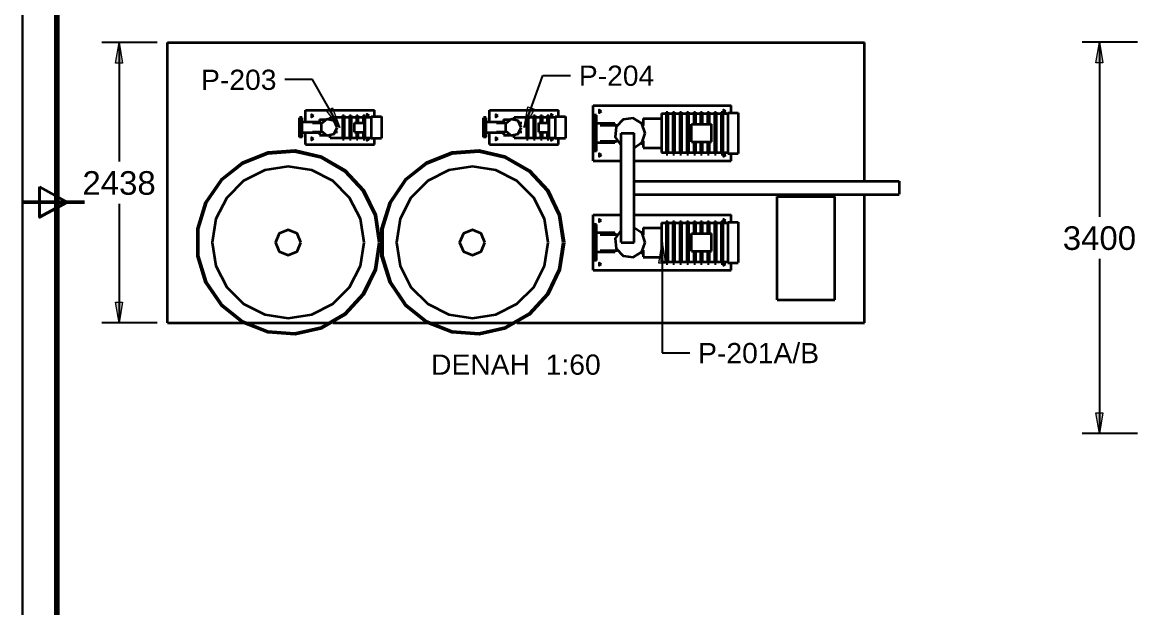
# Model space of a CAD drawing. Header units: millimetres. Extents: x 5 to 415, y 5 to 292.
# Drawn here: x 5 to 167.2, y 89.8 to 174.5 of the extents above; entities that cross this region are included whole.
import ezdxf
from ezdxf.enums import TextEntityAlignment as Align

# ---------------------------------------------------------------- set-up
doc = ezdxf.new("R2010")
doc.units = ezdxf.units.MM
for name, color, linetype in [('PFD-BINGKAI', 7, 'Continuous'), ('PFD-INSTRUMEN', 7, 'Continuous'), ('PFD-PERALATAN', 7, 'Continuous'), ('PFD-TEKS', 7, 'Continuous')]:
    doc.layers.add(name, color=color, linetype=linetype)
doc.styles.add('PFD', font='arial.ttf')

msp = doc.modelspace()

# ---------------------------------------------------------------- hatches: boundary and pattern name
at = {"layer": 'PFD-INSTRUMEN'}
for points in [[(19, 171.63), (19.5, 168.63), (18.5, 168.63)], [(161, 171.67), (161.5, 168.67), (160.5, 168.67)], [(77.67, 159.33), (78.22, 162.32), (79.16, 161.98)], [(51, 159.33), (49.07, 161.68), (49.93, 162.18)], [(97.67, 142.67), (98.17, 139.67), (97.17, 139.67)], [(19, 131), (18.5, 134), (19.5, 134)], [(161, 115), (160.5, 118), (161.5, 118)]]:
    msp.add_hatch(color=7, dxfattribs=at).paths.add_polyline_path(points)

# ---------------------------------------------------------------- linework, layer by layer
at = {"layer": 'PFD-BINGKAI', "linetype": 'Continuous', "lineweight": 30, "ltscale": 0.35}
msp.add_lwpolyline([(5, 292), (415, 292), (415, 5), (5, 5)], close=True, dxfattribs=at)
at = {"layer": 'PFD-BINGKAI', "linetype": 'Continuous', "lineweight": 80, "ltscale": 0.35}
msp.add_lwpolyline([(10, 287), (410, 287), (410, 10), (10, 10)], close=True, dxfattribs=at)
at = {"layer": 'PFD-BINGKAI', "linetype": 'Continuous', "lineweight": 40, "ltscale": 0.35}
msp.add_lwpolyline([(7.5, 150.7), (7.5, 146.3), (11.5, 148.5)], close=True, dxfattribs=at)
at = {"layer": 'PFD-BINGKAI', "linetype": 'Continuous', "lineweight": 50, "ltscale": 0.35}
msp.add_lwpolyline([(5, 148.5), (14, 148.5)], dxfattribs=at)
at = {"layer": 'PFD-INSTRUMEN', "linetype": 'Continuous', "lineweight": 25, "ltscale": 0.35}
for points in [[(24.5, 171.63), (16.5, 171.63)], [(19, 171.63), (19, 154.37)], [(166.5, 171.67), (158.5, 171.67)], [(161, 171.67), (161, 146.38)], [(47, 166.26), (43, 166.26)], [(51, 159.33), (47, 166.26)], [(77.67, 159.33), (80.4, 166.85)], [(80.4, 166.85), (84.4, 166.85)], [(19, 148.27), (19, 131)], [(97.67, 142.67), (97.67, 126.67)], [(161, 140.28), (161, 115)], [(24.5, 131), (16.5, 131)], [(97.67, 126.67), (101.67, 126.67)], [(166.5, 115), (158.5, 115)]]:
    msp.add_lwpolyline(points, dxfattribs=at)
at = {"layer": 'PFD-INSTRUMEN', "linetype": 'Continuous', "lineweight": 5, "ltscale": 0.35}
for points in [[(19, 171.63), (19.5, 168.63), (18.5, 168.63)], [(161, 171.67), (161.5, 168.67), (160.5, 168.67)], [(77.67, 159.33), (78.22, 162.32), (79.16, 161.98)], [(51, 159.33), (49.07, 161.68), (49.93, 162.18)], [(97.67, 142.67), (98.17, 139.67), (97.17, 139.67)], [(19, 131), (18.5, 134), (19.5, 134)], [(161, 115), (160.5, 118), (161.5, 118)]]:
    msp.add_lwpolyline(points, close=True, dxfattribs=at)
at = {"layer": 'PFD-PERALATAN', "linetype": 'Continuous', "lineweight": 35, "ltscale": 0.35}
for points in [[(26, 131), (26, 171.63)], [(26, 171.63), (126.97, 171.63)], [(126.97, 151.53), (126.97, 171.63)], [(87.67, 154.5), (87.67, 162.5)], [(87.67, 162.5), (107.67, 162.5)], [(107.67, 161.45), (107.67, 162.5)], [(45.52, 160.76), (45.12, 160.76)], [(45.12, 157.9), (45.12, 158.04), (45.12, 158.22), (45.12, 158.44), (45.12, 158.71), (45.12, 159.02), (45.12, 159.33), (45.12, 159.65), (45.12, 159.95), (45.12, 160.22), (45.12, 160.45), (45.12, 160.62), (45.12, 160.73)], [(45.52, 157.9), (45.52, 158.04), (45.52, 158.22), (45.52, 158.44), (45.52, 158.71), (45.52, 159.02), (45.52, 159.33), (45.52, 159.65), (45.52, 159.95), (45.52, 160.22), (45.52, 160.45), (45.52, 160.62), (45.52, 160.73)], [(46, 160.1), (46, 161.83)], [(46, 161.83), (56, 161.83)], [(47.23, 161), (46.88, 161.2), (46.88, 160.8), (47.23, 161)], [(49.57, 160.53), (49.57, 160.83)], [(49.57, 160.83), (53.23, 160.83)], [(51.37, 161.03), (51.37, 160.94), (51.37, 160.86), (51.37, 160.77), (51.37, 160.66), (51.37, 160.54), (51.37, 160.39), (51.37, 160.24), (51.37, 160.07), (51.37, 159.89), (51.37, 159.71), (51.37, 159.52), (51.37, 159.33)], [(51.37, 161.03), (51.6, 161.03)], [(51.6, 161.03), (51.6, 160.94), (51.6, 160.86), (51.6, 160.77), (51.6, 160.66), (51.6, 160.54), (51.6, 160.39), (51.6, 160.24), (51.6, 160.07), (51.6, 159.89), (51.6, 159.71), (51.6, 159.52), (51.6, 159.33)], [(52.37, 161.03), (52.37, 160.94), (52.37, 160.86), (52.37, 160.77), (52.37, 160.66), (52.37, 160.54), (52.37, 160.39), (52.37, 160.24), (52.37, 160.07), (52.37, 159.89), (52.37, 159.71), (52.37, 159.52), (52.37, 159.33)], [(52.37, 161.03), (52.6, 161.03)], [(52.6, 161.03), (52.6, 160.94), (52.6, 160.86), (52.6, 160.77), (52.6, 160.66), (52.6, 160.54), (52.6, 160.39), (52.6, 160.24), (52.6, 160.07), (52.6, 159.89), (52.6, 159.71), (52.6, 159.52), (52.6, 159.33)], [(53.23, 160.83), (53.37, 160.83)], [(53.37, 161.03), (53.37, 160.98), (53.37, 160.89), (53.37, 160.83), (53.37, 160.75), (53.37, 160.67), (53.37, 160.58), (53.37, 160.48), (53.37, 160.37), (53.37, 160.26), (53.37, 160.14), (53.37, 160.01)], [(53.37, 161.03), (53.6, 161.03)], [(53.6, 161.03), (53.6, 160.98), (53.6, 160.89), (53.6, 160.83), (53.6, 160.75), (53.6, 160.67), (53.6, 160.58), (53.6, 160.48), (53.6, 160.37), (53.6, 160.26), (53.6, 160.14), (53.6, 160.01)], [(53.6, 160.83), (54.37, 160.83)], [(54.37, 161.03), (54.37, 160.98), (54.37, 160.89), (54.37, 160.83), (54.37, 160.75), (54.37, 160.67), (54.37, 160.58), (54.37, 160.48), (54.37, 160.37), (54.37, 160.26), (54.37, 160.14), (54.37, 160.01)], [(54.37, 161.03), (54.6, 161.03)], [(54.6, 161.03), (54.6, 160.94), (54.6, 160.86), (54.6, 160.77), (54.6, 160.66), (54.6, 160.54), (54.6, 160.39), (54.6, 160.24), (54.6, 160.07), (54.6, 159.89), (54.6, 159.71), (54.6, 159.52), (54.6, 159.33)], [(54.6, 160.83), (55.5, 160.83)], [(55.23, 161), (54.91, 161.22), (54.84, 160.83)], [(55.16, 160.83), (55.23, 161)], [(55.5, 160.89), (55.5, 160.81), (55.5, 160.74), (55.5, 160.65), (55.5, 160.55), (55.5, 160.44), (55.5, 160.31), (55.5, 160.16), (55.5, 160.01), (55.5, 159.85), (55.5, 159.68), (55.5, 159.51), (55.5, 159.33)], [(55.5, 160.89), (57, 160.89)], [(56, 160.89), (56, 161.83)], [(57, 160.89), (57, 160.81), (57, 160.74), (57, 160.65), (57, 160.55), (57, 160.44), (57, 160.31), (57, 160.16), (57, 160.01), (57, 159.85), (57, 159.68), (57, 159.51), (57, 159.33)], [(72.19, 160.76), (71.79, 160.76)], [(71.79, 157.9), (71.79, 158.04), (71.79, 158.22), (71.79, 158.44), (71.79, 158.71), (71.79, 159.02), (71.79, 159.33), (71.79, 159.65), (71.79, 159.95), (71.79, 160.22), (71.79, 160.45), (71.79, 160.62), (71.79, 160.73)], [(72.19, 157.9), (72.19, 158.04), (72.19, 158.22), (72.19, 158.44), (72.19, 158.71), (72.19, 159.02), (72.19, 159.33), (72.19, 159.65), (72.19, 159.95), (72.19, 160.22), (72.19, 160.45), (72.19, 160.62), (72.19, 160.73)], [(72.67, 160.1), (72.67, 161.83)], [(72.67, 161.83), (82.67, 161.83)], [(73.9, 161), (73.55, 161.2), (73.55, 160.8), (73.9, 161)], [(76.23, 160.53), (76.23, 160.83)], [(76.23, 160.83), (79.9, 160.83)], [(78.03, 161.03), (78.03, 160.94), (78.03, 160.86), (78.03, 160.77), (78.03, 160.66), (78.03, 160.54), (78.03, 160.39), (78.03, 160.24), (78.03, 160.07), (78.03, 159.89), (78.03, 159.71), (78.03, 159.52), (78.03, 159.33)], [(78.03, 161.03), (78.27, 161.03)], [(78.27, 161.03), (78.27, 160.94), (78.27, 160.86), (78.27, 160.77), (78.27, 160.66), (78.27, 160.54), (78.27, 160.39), (78.27, 160.24), (78.27, 160.07), (78.27, 159.89), (78.27, 159.71), (78.27, 159.52), (78.27, 159.33)], [(79.03, 161.03), (79.03, 160.94), (79.03, 160.86), (79.03, 160.77), (79.03, 160.66), (79.03, 160.54), (79.03, 160.39), (79.03, 160.24), (79.03, 160.07), (79.03, 159.89), (79.03, 159.71), (79.03, 159.52), (79.03, 159.33)], [(79.03, 161.03), (79.27, 161.03)], [(79.27, 161.03), (79.27, 160.94), (79.27, 160.86), (79.27, 160.77), (79.27, 160.66), (79.27, 160.54), (79.27, 160.39), (79.27, 160.24), (79.27, 160.07), (79.27, 159.89), (79.27, 159.71), (79.27, 159.52), (79.27, 159.33)], [(79.9, 160.83), (80.03, 160.83)], [(80.03, 161.03), (80.03, 160.98), (80.03, 160.89), (80.03, 160.83), (80.03, 160.75), (80.03, 160.67), (80.03, 160.58), (80.03, 160.48), (80.03, 160.37), (80.03, 160.26), (80.03, 160.14), (80.03, 160.01)], [(80.03, 161.03), (80.27, 161.03)], [(80.27, 161.03), (80.27, 160.98), (80.27, 160.89), (80.27, 160.83), (80.27, 160.75), (80.27, 160.67), (80.27, 160.58), (80.27, 160.48), (80.27, 160.37), (80.27, 160.26), (80.27, 160.14), (80.27, 160.01)], [(80.27, 160.83), (81.03, 160.83)], [(81.03, 161.03), (81.03, 160.98), (81.03, 160.89), (81.03, 160.83), (81.03, 160.75), (81.03, 160.67), (81.03, 160.58), (81.03, 160.48), (81.03, 160.37), (81.03, 160.26), (81.03, 160.14), (81.03, 160.01)], [(81.03, 161.03), (81.27, 161.03)], [(81.27, 161.03), (81.27, 160.94), (81.27, 160.86), (81.27, 160.77), (81.27, 160.66), (81.27, 160.54), (81.27, 160.39), (81.27, 160.24), (81.27, 160.07), (81.27, 159.89), (81.27, 159.71), (81.27, 159.52), (81.27, 159.33)], [(81.27, 160.83), (82.17, 160.83)], [(81.9, 161), (81.58, 161.22), (81.5, 160.83)], [(81.83, 160.83), (81.9, 161)], [(82.17, 160.89), (82.17, 160.81), (82.17, 160.74), (82.17, 160.65), (82.17, 160.55), (82.17, 160.44), (82.17, 160.31), (82.17, 160.16), (82.17, 160.01), (82.17, 159.85), (82.17, 159.68), (82.17, 159.51), (82.17, 159.33)], [(82.17, 160.89), (83.67, 160.89)], [(82.67, 160.89), (82.67, 161.83)], [(83.67, 160.89), (83.67, 160.81), (83.67, 160.74), (83.67, 160.65), (83.67, 160.55), (83.67, 160.44), (83.67, 160.31), (83.67, 160.16), (83.67, 160.01), (83.67, 159.85), (83.67, 159.68), (83.67, 159.51), (83.67, 159.33)], [(87.77, 155.9), (87.77, 155.97), (87.77, 156.16), (87.77, 156.47), (87.77, 156.88), (87.77, 157.37), (87.77, 157.92), (87.77, 158.5), (87.77, 159.08), (87.77, 159.63), (87.77, 160.12), (87.77, 160.53), (87.77, 160.84), (87.77, 161.03), (87.77, 161.1)], [(88.17, 161.1), (87.77, 161.1)], [(88.17, 155.9), (88.17, 155.97), (88.17, 156.16), (88.17, 156.47), (88.17, 156.88), (88.17, 157.37), (88.17, 157.92), (88.17, 158.5), (88.17, 159.08), (88.17, 159.63), (88.17, 160.12), (88.17, 160.53), (88.17, 160.84), (88.17, 161.03), (88.17, 161.1)], [(88.9, 161.67), (88.55, 161.87), (88.55, 161.46), (88.9, 161.67)], [(95.2, 158.5), (94.71, 159.89), (93.45, 160.65), (92, 160.46), (90.99, 159.39), (90.88, 157.92), (91.72, 156.71)], [(97.57, 161.33), (97.57, 161.26), (97.57, 161.17), (97.57, 161.05), (97.57, 160.9), (97.57, 160.72), (97.57, 160.5), (97.57, 160.27), (97.57, 160.01), (97.57, 159.73), (97.57, 159.44), (97.57, 159.13), (97.57, 158.82), (97.57, 158.5)], [(97.57, 161.33), (98.23, 161.33)], [(98.23, 161.53), (98.23, 161.46), (98.23, 161.36), (98.23, 161.23), (98.23, 161.07), (98.23, 160.87), (98.23, 160.64), (98.23, 160.39), (98.23, 160.11), (98.23, 159.82), (98.23, 159.5), (98.23, 159.17), (98.23, 158.84), (98.23, 158.5)], [(98.23, 161.53), (98.47, 161.53)], [(98.47, 161.53), (98.47, 161.46), (98.47, 161.36), (98.47, 161.23), (98.47, 161.07), (98.47, 160.87), (98.47, 160.64), (98.47, 160.39), (98.47, 160.11), (98.47, 159.82), (98.47, 159.5), (98.47, 159.17), (98.47, 158.84), (98.47, 158.5)], [(98.47, 161.33), (99.23, 161.33)], [(99.23, 161.53), (99.23, 161.46), (99.23, 161.36), (99.23, 161.23), (99.23, 161.07), (99.23, 160.87), (99.23, 160.64), (99.23, 160.39), (99.23, 160.11), (99.23, 159.82), (99.23, 159.5), (99.23, 159.17), (99.23, 158.84), (99.23, 158.5)], [(99.23, 161.53), (99.47, 161.53)], [(99.47, 161.53), (99.47, 161.46), (99.47, 161.36), (99.47, 161.23), (99.47, 161.07), (99.47, 160.87), (99.47, 160.64), (99.47, 160.39), (99.47, 160.11), (99.47, 159.82), (99.47, 159.5), (99.47, 159.17), (99.47, 158.84), (99.47, 158.5)], [(99.47, 161.33), (100.23, 161.33)], [(100.23, 161.53), (100.23, 161.46), (100.23, 161.36), (100.23, 161.23), (100.23, 161.07), (100.23, 160.87), (100.23, 160.64), (100.23, 160.39), (100.23, 160.11), (100.23, 159.82), (100.23, 159.5), (100.23, 159.17), (100.23, 158.84), (100.23, 158.5)], [(100.23, 161.53), (100.47, 161.53)], [(100.47, 161.53), (100.47, 161.46), (100.47, 161.36), (100.47, 161.23), (100.47, 161.07), (100.47, 160.87), (100.47, 160.64), (100.47, 160.39), (100.47, 160.11), (100.47, 159.82), (100.47, 159.5), (100.47, 159.17), (100.47, 158.84), (100.47, 158.5)], [(100.47, 161.33), (101.23, 161.33)], [(101.23, 161.53), (101.23, 161.46), (101.23, 161.36), (101.23, 161.23), (101.23, 161.07), (101.23, 160.87), (101.23, 160.64), (101.23, 160.39), (101.23, 160.11), (101.23, 159.82), (101.23, 159.5), (101.23, 159.17), (101.23, 158.84), (101.23, 158.5)], [(101.23, 161.53), (101.47, 161.53)], [(101.47, 161.53), (101.47, 161.46), (101.47, 161.36), (101.47, 161.23), (101.47, 161.07), (101.47, 160.87), (101.47, 160.64), (101.47, 160.39), (101.47, 160.11), (101.47, 159.82), (101.47, 159.5), (101.47, 159.17), (101.47, 158.84), (101.47, 158.5)], [(101.47, 161.33), (102.23, 161.33)], [(102.23, 161.53), (102.23, 161.44), (102.23, 161.37), (102.23, 161.29), (102.23, 161.18), (102.23, 161.06), (102.23, 160.92), (102.23, 160.76), (102.23, 160.59), (102.23, 160.4), (102.23, 160.2), (102.23, 159.99), (102.23, 159.78)], [(102.23, 161.53), (102.47, 161.53)], [(102.47, 161.53), (102.47, 161.44), (102.47, 161.37), (102.47, 161.29), (102.47, 161.18), (102.47, 161.06), (102.47, 160.92), (102.47, 160.76), (102.47, 160.59), (102.47, 160.4), (102.47, 160.2), (102.47, 159.99), (102.47, 159.78)], [(102.47, 161.33), (103.23, 161.33)], [(103.23, 161.53), (103.23, 161.44), (103.23, 161.37), (103.23, 161.29), (103.23, 161.18), (103.23, 161.06), (103.23, 160.92), (103.23, 160.76), (103.23, 160.59), (103.23, 160.4), (103.23, 160.2), (103.23, 159.99), (103.23, 159.78)], [(103.23, 161.53), (103.47, 161.53)], [(103.47, 161.53), (103.47, 161.44), (103.47, 161.37), (103.47, 161.29), (103.47, 161.18), (103.47, 161.06), (103.47, 160.92), (103.47, 160.76), (103.47, 160.59), (103.47, 160.4), (103.47, 160.2), (103.47, 159.99), (103.47, 159.78)], [(103.47, 161.33), (104.23, 161.33)], [(104.23, 161.53), (104.23, 161.44), (104.23, 161.37), (104.23, 161.29), (104.23, 161.18), (104.23, 161.06), (104.23, 160.92), (104.23, 160.76), (104.23, 160.59), (104.23, 160.4), (104.23, 160.2), (104.23, 159.99), (104.23, 159.78)], [(104.23, 161.53), (104.47, 161.53)], [(104.47, 161.53), (104.47, 161.44), (104.47, 161.37), (104.47, 161.29), (104.47, 161.18), (104.47, 161.06), (104.47, 160.92), (104.47, 160.76), (104.47, 160.59), (104.47, 160.4), (104.47, 160.2), (104.47, 159.99), (104.47, 159.78)], [(104.47, 161.33), (105.23, 161.33)], [(105.23, 161.53), (105.23, 161.46), (105.23, 161.36), (105.23, 161.23), (105.23, 161.07), (105.23, 160.87), (105.23, 160.64), (105.23, 160.39), (105.23, 160.11), (105.23, 159.82), (105.23, 159.5), (105.23, 159.17), (105.23, 158.84), (105.23, 158.5)], [(105.23, 161.53), (105.47, 161.53)], [(105.47, 161.53), (105.47, 161.46), (105.47, 161.36), (105.47, 161.23), (105.47, 161.07), (105.47, 160.87), (105.47, 160.64), (105.47, 160.39), (105.47, 160.11), (105.47, 159.82), (105.47, 159.5), (105.47, 159.17), (105.47, 158.84), (105.47, 158.5)], [(105.47, 161.33), (106.23, 161.33)], [(106.23, 161.53), (106.23, 161.46), (106.23, 161.36), (106.23, 161.23), (106.23, 161.07), (106.23, 160.87), (106.23, 160.64), (106.23, 160.39), (106.23, 160.11), (106.23, 159.82), (106.23, 159.5), (106.23, 159.17), (106.23, 158.84), (106.23, 158.5)], [(106.23, 161.53), (106.47, 161.53)], [(106.47, 161.53), (106.47, 161.46), (106.47, 161.36), (106.47, 161.23), (106.47, 161.07), (106.47, 160.87), (106.47, 160.64), (106.47, 160.39), (106.47, 160.11), (106.47, 159.82), (106.47, 159.5), (106.47, 159.17), (106.47, 158.84), (106.47, 158.5)], [(106.47, 161.33), (107.17, 161.33)], [(106.9, 161.67), (106.55, 161.87), (106.55, 161.46), (106.9, 161.67)], [(107.17, 161.45), (107.17, 161.37), (107.17, 161.28), (107.17, 161.15), (107.17, 161), (107.17, 160.8), (107.17, 160.58), (107.17, 160.34), (107.17, 160.07), (107.17, 159.78), (107.17, 159.47), (107.17, 159.16), (107.17, 158.83), (107.17, 158.5)], [(107.17, 161.45), (108.67, 161.45)], [(108.67, 161.45), (108.67, 161.37), (108.67, 161.28), (108.67, 161.15), (108.67, 161), (108.67, 160.8), (108.67, 160.58), (108.67, 160.34), (108.67, 160.07), (108.67, 159.78), (108.67, 159.47), (108.67, 159.16), (108.67, 158.83), (108.67, 158.5)], [(48.03, 160.1), (45.52, 160.1)], [(47, 159.97), (47.07, 159.97), (47.13, 159.97), (47.2, 159.97), (47.28, 159.97), (47.38, 159.97), (47.49, 159.97), (47.61, 159.97), (47.74, 159.97), (47.89, 159.97), (48.04, 159.97), (48.19, 159.97), (48.36, 159.97)], [(48.03, 160.46), (48.03, 160.39), (48.03, 160.33), (48.03, 160.25), (48.03, 160.15), (48.03, 160.1), (48.03, 160.04), (48.03, 159.97)], [(48.03, 160.46), (48.94, 160.46)], [(50.59, 159.33), (50.14, 160.28), (49.11, 160.51), (48.29, 159.86), (48.29, 158.81), (49.11, 158.15), (50.14, 158.39), (50.59, 159.33)], [(50.41, 159.97), (50.48, 159.97), (50.53, 159.97), (50.6, 159.97), (50.65, 159.97)], [(51.37, 159.33), (51.37, 159.14), (51.37, 158.96), (51.37, 158.77), (51.37, 158.6), (51.37, 158.43), (51.37, 158.27), (51.37, 158.13), (51.37, 158), (51.37, 157.89), (51.37, 157.8), (51.37, 157.73), (51.37, 157.68)], [(51.6, 159.33), (51.6, 159.14), (51.6, 158.96), (51.6, 158.77), (51.6, 158.6), (51.6, 158.43), (51.6, 158.27), (51.6, 158.13), (51.6, 158), (51.6, 157.89), (51.6, 157.8), (51.6, 157.73), (51.6, 157.68)], [(52.37, 159.33), (52.37, 159.14), (52.37, 158.96), (52.37, 158.77), (52.37, 158.6), (52.37, 158.43), (52.37, 158.27), (52.37, 158.13), (52.37, 158), (52.37, 157.89), (52.37, 157.8), (52.37, 157.73), (52.37, 157.68)], [(52.6, 159.33), (52.6, 159.14), (52.6, 158.96), (52.6, 158.77), (52.6, 158.6), (52.6, 158.43), (52.6, 158.27), (52.6, 158.13), (52.6, 158), (52.6, 157.89), (52.6, 157.8), (52.6, 157.73), (52.6, 157.68)], [(53.12, 158.66), (53.12, 160.01)], [(53.12, 160.01), (54.56, 160.01)], [(54.56, 158.66), (54.56, 160.01)], [(54.6, 159.33), (54.6, 159.14), (54.6, 158.96), (54.6, 158.77), (54.6, 158.6), (54.6, 158.43), (54.6, 158.27), (54.6, 158.13), (54.6, 158), (54.6, 157.89), (54.6, 157.8), (54.6, 157.73), (54.6, 157.68)], [(55.5, 159.33), (55.5, 159.16), (55.5, 158.99), (55.5, 158.82), (55.5, 158.66), (55.5, 158.5), (55.5, 158.36), (55.5, 158.23), (55.5, 158.11), (55.5, 158.01), (55.5, 157.93), (55.5, 157.86), (55.5, 157.78)], [(57, 159.33), (57, 159.16), (57, 158.99), (57, 158.82), (57, 158.66), (57, 158.5), (57, 158.36), (57, 158.23), (57, 158.11), (57, 158.01), (57, 157.93), (57, 157.86), (57, 157.78)], [(74.7, 160.1), (72.19, 160.1)], [(73.67, 159.97), (73.74, 159.97), (73.79, 159.97), (73.86, 159.97), (73.95, 159.97), (74.05, 159.97), (74.16, 159.97), (74.28, 159.97), (74.41, 159.97), (74.55, 159.97), (74.7, 159.97), (74.86, 159.97), (75.02, 159.97)], [(74.7, 160.46), (74.7, 160.39), (74.7, 160.33), (74.7, 160.25), (74.7, 160.15), (74.7, 160.1), (74.7, 160.04), (74.7, 159.97)], [(74.7, 160.46), (75.6, 160.46)], [(77.26, 159.33), (76.8, 160.28), (75.78, 160.51), (74.96, 159.86), (74.96, 158.81), (75.78, 158.15), (76.8, 158.39), (77.26, 159.33)], [(77.08, 159.97), (77.14, 159.97), (77.2, 159.97), (77.27, 159.97), (77.32, 159.97)], [(78.03, 159.33), (78.03, 159.14), (78.03, 158.96), (78.03, 158.77), (78.03, 158.6), (78.03, 158.43), (78.03, 158.27), (78.03, 158.13), (78.03, 158), (78.03, 157.89), (78.03, 157.8), (78.03, 157.73), (78.03, 157.68)], [(78.27, 159.33), (78.27, 159.14), (78.27, 158.96), (78.27, 158.77), (78.27, 158.6), (78.27, 158.43), (78.27, 158.27), (78.27, 158.13), (78.27, 158), (78.27, 157.89), (78.27, 157.8), (78.27, 157.73), (78.27, 157.68)], [(79.03, 159.33), (79.03, 159.14), (79.03, 158.96), (79.03, 158.77), (79.03, 158.6), (79.03, 158.43), (79.03, 158.27), (79.03, 158.13), (79.03, 158), (79.03, 157.89), (79.03, 157.8), (79.03, 157.73), (79.03, 157.68)], [(79.27, 159.33), (79.27, 159.14), (79.27, 158.96), (79.27, 158.77), (79.27, 158.6), (79.27, 158.43), (79.27, 158.27), (79.27, 158.13), (79.27, 158), (79.27, 157.89), (79.27, 157.8), (79.27, 157.73), (79.27, 157.68)], [(79.79, 158.66), (79.79, 160.01)], [(79.79, 160.01), (81.23, 160.01)], [(81.23, 158.66), (81.23, 160.01)], [(81.27, 159.33), (81.27, 159.14), (81.27, 158.96), (81.27, 158.77), (81.27, 158.6), (81.27, 158.43), (81.27, 158.27), (81.27, 158.13), (81.27, 158), (81.27, 157.89), (81.27, 157.8), (81.27, 157.73), (81.27, 157.68)], [(82.17, 159.33), (82.17, 159.16), (82.17, 158.99), (82.17, 158.82), (82.17, 158.66), (82.17, 158.5), (82.17, 158.36), (82.17, 158.23), (82.17, 158.11), (82.17, 158.01), (82.17, 157.93), (82.17, 157.86), (82.17, 157.78)], [(83.67, 159.33), (83.67, 159.16), (83.67, 158.99), (83.67, 158.82), (83.67, 158.66), (83.67, 158.5), (83.67, 158.36), (83.67, 158.23), (83.67, 158.11), (83.67, 158.01), (83.67, 157.93), (83.67, 157.86), (83.67, 157.78)], [(90.83, 159.9), (88.17, 159.9)], [(88.67, 159.67), (88.72, 159.67), (88.8, 159.67), (88.9, 159.67), (89.02, 159.67), (89.18, 159.67), (89.35, 159.67), (89.56, 159.67), (89.78, 159.67), (90.02, 159.67), (90.28, 159.67), (90.55, 159.67), (90.84, 159.67), (91.13, 159.67)], [(90.83, 159.67), (90.83, 159.73), (90.83, 159.78), (90.83, 159.84), (90.83, 159.9)], [(94.61, 160), (94.9, 160)], [(94.9, 160.62), (94.9, 160.57), (94.9, 160.49), (94.9, 160.42), (94.9, 160.35), (94.9, 160.27), (94.9, 160.18), (94.9, 160.08), (94.9, 159.98), (94.9, 159.86), (94.9, 159.74), (94.9, 159.61)], [(94.9, 160.62), (97.57, 160.62)], [(101.91, 157.22), (101.91, 159.78)], [(101.91, 159.78), (104.79, 159.78)], [(104.79, 157.22), (104.79, 159.78)], [(45.52, 157.9), (45.12, 157.9)], [(48.03, 158.56), (45.52, 158.56)], [(46, 156.83), (46, 158.56)], [(47.23, 157.67), (46.88, 157.87), (46.88, 157.46), (47.23, 157.67)], [(47, 158.69), (47.07, 158.69), (47.13, 158.69), (47.2, 158.69), (47.28, 158.69), (47.38, 158.69), (47.49, 158.69), (47.61, 158.69), (47.74, 158.69), (47.89, 158.69), (48.04, 158.69), (48.19, 158.69), (48.36, 158.69)], [(48.03, 158.69), (48.03, 158.63), (48.03, 158.57), (48.03, 158.52), (48.03, 158.46), (48.03, 158.37), (48.03, 158.3), (48.03, 158.25)], [(48.03, 158.21), (48.94, 158.21)], [(49.57, 157.83), (49.57, 158.14)], [(49.57, 157.83), (53.23, 157.83)], [(50.41, 158.69), (50.48, 158.69), (50.53, 158.69), (50.6, 158.69), (50.65, 158.69)], [(51.37, 157.63), (51.6, 157.63)], [(52.37, 157.63), (52.6, 157.63)], [(53.12, 158.66), (54.56, 158.66)], [(53.23, 157.83), (53.37, 157.83)], [(53.37, 158.66), (53.37, 158.53), (53.37, 158.41), (53.37, 158.29), (53.37, 158.19), (53.37, 158.09), (53.37, 157.99), (53.37, 157.91), (53.37, 157.84), (53.37, 157.78), (53.37, 157.73), (53.37, 157.66)], [(53.37, 157.63), (53.6, 157.63)], [(53.6, 158.66), (53.6, 158.53), (53.6, 158.41), (53.6, 158.29), (53.6, 158.19), (53.6, 158.09), (53.6, 157.99), (53.6, 157.91), (53.6, 157.84), (53.6, 157.78), (53.6, 157.73), (53.6, 157.66)], [(53.6, 157.83), (54.37, 157.83)], [(54.37, 158.66), (54.37, 158.53), (54.37, 158.41), (54.37, 158.29), (54.37, 158.19), (54.37, 158.09), (54.37, 157.99), (54.37, 157.91), (54.37, 157.84), (54.37, 157.78), (54.37, 157.73), (54.37, 157.66)], [(54.37, 157.63), (54.6, 157.63)], [(54.6, 157.83), (55.5, 157.83)], [(54.84, 157.83), (54.91, 157.45), (55.23, 157.67)], [(55.23, 157.67), (55.16, 157.83)], [(55.5, 157.77), (57, 157.77)], [(56, 156.83), (56, 157.77)], [(72.19, 157.9), (71.79, 157.9)], [(74.7, 158.56), (72.19, 158.56)], [(72.67, 156.83), (72.67, 158.56)], [(73.9, 157.67), (73.55, 157.87), (73.55, 157.46), (73.9, 157.67)], [(73.67, 158.69), (73.74, 158.69), (73.79, 158.69), (73.86, 158.69), (73.95, 158.69), (74.05, 158.69), (74.16, 158.69), (74.28, 158.69), (74.41, 158.69), (74.55, 158.69), (74.7, 158.69), (74.86, 158.69), (75.02, 158.69)], [(74.7, 158.69), (74.7, 158.63), (74.7, 158.57), (74.7, 158.52), (74.7, 158.46), (74.7, 158.37), (74.7, 158.3), (74.7, 158.25)], [(74.7, 158.21), (75.6, 158.21)], [(76.23, 157.83), (76.23, 158.14)], [(76.23, 157.83), (79.9, 157.83)], [(77.08, 158.69), (77.14, 158.69), (77.2, 158.69), (77.27, 158.69), (77.32, 158.69)], [(78.03, 157.63), (78.27, 157.63)], [(79.03, 157.63), (79.27, 157.63)], [(79.79, 158.66), (81.23, 158.66)], [(79.9, 157.83), (80.03, 157.83)], [(80.03, 158.66), (80.03, 158.53), (80.03, 158.41), (80.03, 158.29), (80.03, 158.19), (80.03, 158.09), (80.03, 157.99), (80.03, 157.91), (80.03, 157.84), (80.03, 157.78), (80.03, 157.73), (80.03, 157.66)], [(80.03, 157.63), (80.27, 157.63)], [(80.27, 158.66), (80.27, 158.53), (80.27, 158.41), (80.27, 158.29), (80.27, 158.19), (80.27, 158.09), (80.27, 157.99), (80.27, 157.91), (80.27, 157.84), (80.27, 157.78), (80.27, 157.73), (80.27, 157.66)], [(80.27, 157.83), (81.03, 157.83)], [(81.03, 158.66), (81.03, 158.53), (81.03, 158.41), (81.03, 158.29), (81.03, 158.19), (81.03, 158.09), (81.03, 157.99), (81.03, 157.91), (81.03, 157.84), (81.03, 157.78), (81.03, 157.73), (81.03, 157.66)], [(81.03, 157.63), (81.27, 157.63)], [(81.27, 157.83), (82.17, 157.83)], [(81.5, 157.83), (81.58, 157.45), (81.9, 157.67)], [(81.9, 157.67), (81.83, 157.83)], [(82.17, 157.77), (83.67, 157.77)], [(82.67, 156.83), (82.67, 157.77)], [(91.72, 158.5), (91.77, 158.5), (91.86, 158.5), (91.92, 158.5), (91.99, 158.5), (92.07, 158.5), (92.16, 158.5), (92.25, 158.5), (92.35, 158.5), (92.46, 158.5), (92.56, 158.5), (92.67, 158.5)], [(91.72, 142.67), (91.72, 158.5)], [(92.67, 158.5), (92.77, 158.5), (92.88, 158.5), (92.98, 158.5), (93.08, 158.5), (93.17, 158.5), (93.26, 158.5), (93.34, 158.5), (93.41, 158.5), (93.47, 158.5), (93.52, 158.5), (93.59, 158.5)], [(93.62, 156.39), (94.76, 157.18), (95.2, 158.5)], [(93.62, 142.67), (93.62, 158.5)], [(94.9, 157.39), (94.9, 157.26), (94.9, 157.14), (94.9, 157.02), (94.9, 156.92), (94.9, 156.82), (94.9, 156.73), (94.9, 156.65), (94.9, 156.58), (94.9, 156.51), (94.9, 156.46), (94.9, 156.4)], [(97.57, 158.5), (97.57, 158.18), (97.57, 157.87), (97.57, 157.56), (97.57, 157.27), (97.57, 156.99), (97.57, 156.73), (97.57, 156.5), (97.57, 156.28), (97.57, 156.1), (97.57, 155.95), (97.57, 155.83), (97.57, 155.74), (97.57, 155.68)], [(98.23, 158.5), (98.23, 158.16), (98.23, 157.83), (98.23, 157.5), (98.23, 157.18), (98.23, 156.89), (98.23, 156.61), (98.23, 156.36), (98.23, 156.13), (98.23, 155.93), (98.23, 155.77), (98.23, 155.64), (98.23, 155.54), (98.23, 155.49)], [(98.47, 158.5), (98.47, 158.16), (98.47, 157.83), (98.47, 157.5), (98.47, 157.18), (98.47, 156.89), (98.47, 156.61), (98.47, 156.36), (98.47, 156.13), (98.47, 155.93), (98.47, 155.77), (98.47, 155.64), (98.47, 155.54), (98.47, 155.49)], [(99.23, 158.5), (99.23, 158.16), (99.23, 157.83), (99.23, 157.5), (99.23, 157.18), (99.23, 156.89), (99.23, 156.61), (99.23, 156.36), (99.23, 156.13), (99.23, 155.93), (99.23, 155.77), (99.23, 155.64), (99.23, 155.54), (99.23, 155.49)], [(99.47, 158.5), (99.47, 158.16), (99.47, 157.83), (99.47, 157.5), (99.47, 157.18), (99.47, 156.89), (99.47, 156.61), (99.47, 156.36), (99.47, 156.13), (99.47, 155.93), (99.47, 155.77), (99.47, 155.64), (99.47, 155.54), (99.47, 155.49)], [(100.23, 158.5), (100.23, 158.16), (100.23, 157.83), (100.23, 157.5), (100.23, 157.18), (100.23, 156.89), (100.23, 156.61), (100.23, 156.36), (100.23, 156.13), (100.23, 155.93), (100.23, 155.77), (100.23, 155.64), (100.23, 155.54), (100.23, 155.49)], [(100.47, 158.5), (100.47, 158.16), (100.47, 157.83), (100.47, 157.5), (100.47, 157.18), (100.47, 156.89), (100.47, 156.61), (100.47, 156.36), (100.47, 156.13), (100.47, 155.93), (100.47, 155.77), (100.47, 155.64), (100.47, 155.54), (100.47, 155.49)], [(101.23, 158.5), (101.23, 158.16), (101.23, 157.83), (101.23, 157.5), (101.23, 157.18), (101.23, 156.89), (101.23, 156.61), (101.23, 156.36), (101.23, 156.13), (101.23, 155.93), (101.23, 155.77), (101.23, 155.64), (101.23, 155.54), (101.23, 155.49)], [(101.47, 158.5), (101.47, 158.16), (101.47, 157.83), (101.47, 157.5), (101.47, 157.18), (101.47, 156.89), (101.47, 156.61), (101.47, 156.36), (101.47, 156.13), (101.47, 155.93), (101.47, 155.77), (101.47, 155.64), (101.47, 155.54), (101.47, 155.49)], [(105.23, 158.5), (105.23, 158.16), (105.23, 157.83), (105.23, 157.5), (105.23, 157.18), (105.23, 156.89), (105.23, 156.61), (105.23, 156.36), (105.23, 156.13), (105.23, 155.93), (105.23, 155.77), (105.23, 155.64), (105.23, 155.54), (105.23, 155.49)], [(105.47, 158.5), (105.47, 158.16), (105.47, 157.83), (105.47, 157.5), (105.47, 157.18), (105.47, 156.89), (105.47, 156.61), (105.47, 156.36), (105.47, 156.13), (105.47, 155.93), (105.47, 155.77), (105.47, 155.64), (105.47, 155.54), (105.47, 155.49)], [(106.23, 158.5), (106.23, 158.16), (106.23, 157.83), (106.23, 157.5), (106.23, 157.18), (106.23, 156.89), (106.23, 156.61), (106.23, 156.36), (106.23, 156.13), (106.23, 155.93), (106.23, 155.77), (106.23, 155.64), (106.23, 155.54), (106.23, 155.49)], [(106.47, 158.5), (106.47, 158.16), (106.47, 157.83), (106.47, 157.5), (106.47, 157.18), (106.47, 156.89), (106.47, 156.61), (106.47, 156.36), (106.47, 156.13), (106.47, 155.93), (106.47, 155.77), (106.47, 155.64), (106.47, 155.54), (106.47, 155.49)], [(107.17, 158.5), (107.17, 158.17), (107.17, 157.84), (107.17, 157.53), (107.17, 157.22), (107.17, 156.93), (107.17, 156.66), (107.17, 156.42), (107.17, 156.2), (107.17, 156), (107.17, 155.85), (107.17, 155.72), (107.17, 155.63), (107.17, 155.57)], [(108.67, 158.5), (108.67, 158.17), (108.67, 157.84), (108.67, 157.53), (108.67, 157.22), (108.67, 156.93), (108.67, 156.66), (108.67, 156.42), (108.67, 156.2), (108.67, 156), (108.67, 155.85), (108.67, 155.72), (108.67, 155.63), (108.67, 155.57)], [(56.83, 142.67), (56.24, 146.6), (54.52, 150.18), (51.81, 153.09), (48.37, 155.08), (44.5, 155.96), (40.53, 155.67), (36.83, 154.21), (33.73, 151.74), (31.49, 148.45), (30.32, 144.65), (30.32, 140.68), (31.49, 136.88), (33.73, 133.6), (36.83, 131.12), (40.53, 129.67), (44.5, 129.37), (48.37, 130.26), (51.81, 132.24), (54.52, 135.16), (56.24, 138.74), (56.83, 142.67)], [(56.67, 142.67), (56.08, 146.55), (54.38, 150.08), (51.71, 152.96), (48.31, 154.92), (44.48, 155.8), (40.57, 155.5), (36.92, 154.07), (33.85, 151.62), (31.64, 148.38), (30.48, 144.63), (30.48, 140.7), (31.64, 136.95), (33.85, 133.71), (36.92, 131.26), (40.57, 129.83), (44.48, 129.54), (48.31, 130.41), (51.71, 132.37), (54.38, 135.25), (56.08, 138.79), (56.67, 142.67)], [(46, 156.83), (56, 156.83)], [(83.5, 142.67), (82.91, 146.6), (81.18, 150.18), (78.48, 153.09), (75.04, 155.08), (71.16, 155.96), (67.2, 155.67), (63.5, 154.21), (60.39, 151.74), (58.15, 148.45), (56.98, 144.65), (56.98, 140.68), (58.15, 136.88), (60.39, 133.6), (63.5, 131.12), (67.2, 129.67), (71.16, 129.37), (75.04, 130.26), (78.48, 132.24), (81.18, 135.16), (82.91, 138.74), (83.5, 142.67)], [(83.33, 142.67), (82.75, 146.55), (81.05, 150.08), (78.38, 152.96), (74.98, 154.92), (71.15, 155.8), (67.24, 155.5), (63.58, 154.07), (60.51, 151.62), (58.3, 148.38), (57.15, 144.63), (57.15, 140.7), (58.3, 136.95), (60.51, 133.71), (63.58, 131.26), (67.24, 129.83), (71.15, 129.54), (74.98, 130.41), (78.38, 132.37), (81.05, 135.25), (82.75, 138.79), (83.33, 142.67)], [(72.67, 156.83), (82.67, 156.83)], [(88.17, 155.9), (87.77, 155.9)], [(90.83, 157.1), (88.17, 157.1)], [(88.67, 157.33), (88.72, 157.33), (88.8, 157.33), (88.9, 157.33), (89.02, 157.33), (89.18, 157.33), (89.35, 157.33), (89.56, 157.33), (89.78, 157.33), (90.02, 157.33), (90.28, 157.33), (90.55, 157.33), (90.84, 157.33), (91.13, 157.33)], [(90.83, 157.1), (90.83, 157.16), (90.83, 157.22), (90.83, 157.27), (90.83, 157.33)], [(94.61, 157), (94.9, 157)], [(94.9, 156.38), (97.57, 156.38)], [(101.91, 157.22), (104.79, 157.22)], [(102.23, 157.22), (102.23, 157.01), (102.23, 156.8), (102.23, 156.6), (102.23, 156.41), (102.23, 156.24), (102.23, 156.08), (102.23, 155.94), (102.23, 155.82), (102.23, 155.71), (102.23, 155.63), (102.23, 155.56), (102.23, 155.48)], [(102.47, 157.22), (102.47, 157.01), (102.47, 156.8), (102.47, 156.6), (102.47, 156.41), (102.47, 156.24), (102.47, 156.08), (102.47, 155.94), (102.47, 155.82), (102.47, 155.71), (102.47, 155.63), (102.47, 155.56), (102.47, 155.48)], [(103.23, 157.22), (103.23, 157.01), (103.23, 156.8), (103.23, 156.6), (103.23, 156.41), (103.23, 156.24), (103.23, 156.08), (103.23, 155.94), (103.23, 155.82), (103.23, 155.71), (103.23, 155.63), (103.23, 155.56), (103.23, 155.48)], [(103.47, 157.22), (103.47, 157.01), (103.47, 156.8), (103.47, 156.6), (103.47, 156.41), (103.47, 156.24), (103.47, 156.08), (103.47, 155.94), (103.47, 155.82), (103.47, 155.71), (103.47, 155.63), (103.47, 155.56), (103.47, 155.48)], [(104.23, 157.22), (104.23, 157.01), (104.23, 156.8), (104.23, 156.6), (104.23, 156.41), (104.23, 156.24), (104.23, 156.08), (104.23, 155.94), (104.23, 155.82), (104.23, 155.71), (104.23, 155.63), (104.23, 155.56), (104.23, 155.48)], [(104.47, 157.22), (104.47, 157.01), (104.47, 156.8), (104.47, 156.6), (104.47, 156.41), (104.47, 156.24), (104.47, 156.08), (104.47, 155.94), (104.47, 155.82), (104.47, 155.71), (104.47, 155.63), (104.47, 155.56), (104.47, 155.48)], [(87.67, 154.5), (91.72, 154.5)], [(88.9, 155.33), (88.55, 155.54), (88.55, 155.13), (88.9, 155.33)], [(93.62, 154.5), (107.67, 154.5)], [(97.57, 155.67), (98.23, 155.67)], [(98.23, 155.47), (98.47, 155.47)], [(98.47, 155.67), (99.23, 155.67)], [(99.23, 155.47), (99.47, 155.47)], [(99.47, 155.67), (100.23, 155.67)], [(100.23, 155.47), (100.47, 155.47)], [(100.47, 155.67), (101.23, 155.67)], [(101.23, 155.47), (101.47, 155.47)], [(101.47, 155.67), (102.23, 155.67)], [(102.23, 155.47), (102.47, 155.47)], [(102.47, 155.67), (103.23, 155.67)], [(103.23, 155.47), (103.47, 155.47)], [(103.47, 155.67), (104.23, 155.67)], [(104.23, 155.47), (104.47, 155.47)], [(104.47, 155.67), (105.23, 155.67)], [(105.23, 155.47), (105.47, 155.47)], [(105.47, 155.67), (106.23, 155.67)], [(106.23, 155.47), (106.47, 155.47)], [(106.47, 155.67), (107.17, 155.67)], [(106.9, 155.33), (106.55, 155.54), (106.55, 155.13), (106.9, 155.33)], [(107.17, 155.55), (108.67, 155.55)], [(107.67, 154.5), (107.67, 155.55)], [(54.5, 142.67), (53.96, 146.07), (52.4, 149.13), (49.97, 151.57), (46.9, 153.13), (43.5, 153.67), (40.1, 153.13), (37.03, 151.57), (34.6, 149.13), (33.04, 146.07), (32.5, 142.67), (33.04, 139.27), (34.6, 136.2), (37.03, 133.77), (40.1, 132.21), (43.5, 131.67), (46.9, 132.21), (49.97, 133.77), (52.4, 136.2), (53.96, 139.27), (54.5, 142.67)], [(81.17, 142.67), (80.63, 146.07), (79.07, 149.13), (76.63, 151.57), (73.57, 153.13), (70.17, 153.67), (66.77, 153.13), (63.7, 151.57), (61.27, 149.13), (59.71, 146.07), (59.17, 142.67), (59.71, 139.27), (61.27, 136.2), (63.7, 133.77), (66.77, 132.21), (70.17, 131.67), (73.57, 132.21), (76.63, 133.77), (79.07, 136.2), (80.63, 139.27), (81.17, 142.67)], [(93.62, 151.53), (131.97, 151.53)], [(131.97, 151.53), (131.97, 151.48), (131.97, 151.39), (131.97, 151.33), (131.97, 151.26), (131.97, 151.18), (131.97, 151.09), (131.97, 151), (131.97, 150.9), (131.97, 150.79), (131.97, 150.69), (131.97, 150.58)], [(93.62, 149.63), (131.97, 149.63)], [(114.33, 134.33), (114.33, 149.33)], [(114.33, 149.33), (122.67, 149.33)], [(122.67, 134.33), (122.67, 149.33)], [(126.97, 131), (126.97, 149.63)], [(131.97, 150.58), (131.97, 150.48), (131.97, 150.37), (131.97, 150.27), (131.97, 150.17), (131.97, 150.08), (131.97, 149.99), (131.97, 149.91), (131.97, 149.84), (131.97, 149.78), (131.97, 149.73), (131.97, 149.66)], [(87.67, 138.67), (87.67, 146.67)], [(87.67, 146.67), (91.72, 146.67)], [(88.9, 145.83), (88.55, 146.04), (88.55, 145.63), (88.9, 145.83)], [(93.62, 146.67), (107.67, 146.67)], [(106.9, 145.83), (106.55, 146.04), (106.55, 145.63), (106.9, 145.83)], [(107.67, 145.61), (107.67, 146.67)], [(45.33, 142.67), (44.8, 143.96), (43.5, 144.5), (42.2, 143.96), (41.67, 142.67), (42.2, 141.37), (43.5, 140.83), (44.8, 141.37), (45.33, 142.67)], [(72, 142.67), (71.46, 143.96), (70.17, 144.5), (68.87, 143.96), (68.33, 142.67), (68.87, 141.37), (70.17, 140.83), (71.46, 141.37), (72, 142.67)], [(87.77, 140.07), (87.77, 140.13), (87.77, 140.32), (87.77, 140.63), (87.77, 141.05), (87.77, 141.54), (87.77, 142.09), (87.77, 142.67), (87.77, 143.25), (87.77, 143.79), (87.77, 144.29), (87.77, 144.7), (87.77, 145.01), (87.77, 145.2), (87.77, 145.27)], [(88.17, 145.27), (87.77, 145.27)], [(88.17, 140.07), (88.17, 140.13), (88.17, 140.32), (88.17, 140.63), (88.17, 141.05), (88.17, 141.54), (88.17, 142.09), (88.17, 142.67), (88.17, 143.25), (88.17, 143.79), (88.17, 144.29), (88.17, 144.7), (88.17, 145.01), (88.17, 145.2), (88.17, 145.27)], [(91.72, 144.45), (90.88, 143.25), (90.99, 141.78), (92, 140.71), (93.45, 140.51), (94.71, 141.28), (95.2, 142.67)], [(95.2, 142.67), (94.76, 143.99), (93.62, 144.78)], [(94.9, 144.79), (94.9, 144.74), (94.9, 144.65), (94.9, 144.59), (94.9, 144.52), (94.9, 144.44), (94.9, 144.35), (94.9, 144.25), (94.9, 144.14), (94.9, 144.03), (94.9, 143.9), (94.9, 143.78)], [(94.9, 144.79), (97.57, 144.79)], [(97.57, 145.5), (97.57, 145.43), (97.57, 145.34), (97.57, 145.22), (97.57, 145.07), (97.57, 144.88), (97.57, 144.67), (97.57, 144.43), (97.57, 144.17), (97.57, 143.9), (97.57, 143.6), (97.57, 143.3), (97.57, 142.98), (97.57, 142.67)], [(97.57, 145.5), (98.23, 145.5)], [(98.23, 145.7), (98.23, 145.62), (98.23, 145.53), (98.23, 145.4), (98.23, 145.24), (98.23, 145.04), (98.23, 144.81), (98.23, 144.56), (98.23, 144.28), (98.23, 143.98), (98.23, 143.67), (98.23, 143.34), (98.23, 143.01), (98.23, 142.67)], [(98.23, 145.7), (98.47, 145.7)], [(98.47, 145.7), (98.47, 145.62), (98.47, 145.53), (98.47, 145.4), (98.47, 145.24), (98.47, 145.04), (98.47, 144.81), (98.47, 144.56), (98.47, 144.28), (98.47, 143.98), (98.47, 143.67), (98.47, 143.34), (98.47, 143.01), (98.47, 142.67)], [(98.47, 145.5), (99.23, 145.5)], [(99.23, 145.7), (99.23, 145.62), (99.23, 145.53), (99.23, 145.4), (99.23, 145.24), (99.23, 145.04), (99.23, 144.81), (99.23, 144.56), (99.23, 144.28), (99.23, 143.98), (99.23, 143.67), (99.23, 143.34), (99.23, 143.01), (99.23, 142.67)], [(99.23, 145.7), (99.47, 145.7)], [(99.47, 145.7), (99.47, 145.62), (99.47, 145.53), (99.47, 145.4), (99.47, 145.24), (99.47, 145.04), (99.47, 144.81), (99.47, 144.56), (99.47, 144.28), (99.47, 143.98), (99.47, 143.67), (99.47, 143.34), (99.47, 143.01), (99.47, 142.67)], [(99.47, 145.5), (100.23, 145.5)], [(100.23, 145.7), (100.23, 145.62), (100.23, 145.53), (100.23, 145.4), (100.23, 145.24), (100.23, 145.04), (100.23, 144.81), (100.23, 144.56), (100.23, 144.28), (100.23, 143.98), (100.23, 143.67), (100.23, 143.34), (100.23, 143.01), (100.23, 142.67)], [(100.23, 145.7), (100.47, 145.7)], [(100.47, 145.7), (100.47, 145.62), (100.47, 145.53), (100.47, 145.4), (100.47, 145.24), (100.47, 145.04), (100.47, 144.81), (100.47, 144.56), (100.47, 144.28), (100.47, 143.98), (100.47, 143.67), (100.47, 143.34), (100.47, 143.01), (100.47, 142.67)], [(100.47, 145.5), (101.23, 145.5)], [(101.23, 145.7), (101.23, 145.62), (101.23, 145.53), (101.23, 145.4), (101.23, 145.24), (101.23, 145.04), (101.23, 144.81), (101.23, 144.56), (101.23, 144.28), (101.23, 143.98), (101.23, 143.67), (101.23, 143.34), (101.23, 143.01), (101.23, 142.67)], [(101.23, 145.7), (101.47, 145.7)], [(101.47, 145.7), (101.47, 145.62), (101.47, 145.53), (101.47, 145.4), (101.47, 145.24), (101.47, 145.04), (101.47, 144.81), (101.47, 144.56), (101.47, 144.28), (101.47, 143.98), (101.47, 143.67), (101.47, 143.34), (101.47, 143.01), (101.47, 142.67)], [(101.47, 145.5), (102.23, 145.5)], [(102.23, 145.7), (102.23, 145.61), (102.23, 145.54), (102.23, 145.45), (102.23, 145.35), (102.23, 145.22), (102.23, 145.08), (102.23, 144.93), (102.23, 144.75), (102.23, 144.57), (102.23, 144.37), (102.23, 144.16), (102.23, 143.94)], [(102.23, 145.7), (102.47, 145.7)], [(102.47, 145.7), (102.47, 145.61), (102.47, 145.54), (102.47, 145.45), (102.47, 145.35), (102.47, 145.22), (102.47, 145.08), (102.47, 144.93), (102.47, 144.75), (102.47, 144.57), (102.47, 144.37), (102.47, 144.16), (102.47, 143.94)], [(102.47, 145.5), (103.23, 145.5)], [(103.23, 145.7), (103.23, 145.61), (103.23, 145.54), (103.23, 145.45), (103.23, 145.35), (103.23, 145.22), (103.23, 145.08), (103.23, 144.93), (103.23, 144.75), (103.23, 144.57), (103.23, 144.37), (103.23, 144.16), (103.23, 143.94)], [(103.23, 145.7), (103.47, 145.7)], [(103.47, 145.7), (103.47, 145.61), (103.47, 145.54), (103.47, 145.45), (103.47, 145.35), (103.47, 145.22), (103.47, 145.08), (103.47, 144.93), (103.47, 144.75), (103.47, 144.57), (103.47, 144.37), (103.47, 144.16), (103.47, 143.94)], [(103.47, 145.5), (104.23, 145.5)], [(104.23, 145.7), (104.23, 145.61), (104.23, 145.54), (104.23, 145.45), (104.23, 145.35), (104.23, 145.22), (104.23, 145.08), (104.23, 144.93), (104.23, 144.75), (104.23, 144.57), (104.23, 144.37), (104.23, 144.16), (104.23, 143.94)], [(104.23, 145.7), (104.47, 145.7)], [(104.47, 145.7), (104.47, 145.61), (104.47, 145.54), (104.47, 145.45), (104.47, 145.35), (104.47, 145.22), (104.47, 145.08), (104.47, 144.93), (104.47, 144.75), (104.47, 144.57), (104.47, 144.37), (104.47, 144.16), (104.47, 143.94)], [(104.47, 145.5), (105.23, 145.5)], [(105.23, 145.7), (105.23, 145.62), (105.23, 145.53), (105.23, 145.4), (105.23, 145.24), (105.23, 145.04), (105.23, 144.81), (105.23, 144.56), (105.23, 144.28), (105.23, 143.98), (105.23, 143.67), (105.23, 143.34), (105.23, 143.01), (105.23, 142.67)], [(105.23, 145.7), (105.47, 145.7)], [(105.47, 145.7), (105.47, 145.62), (105.47, 145.53), (105.47, 145.4), (105.47, 145.24), (105.47, 145.04), (105.47, 144.81), (105.47, 144.56), (105.47, 144.28), (105.47, 143.98), (105.47, 143.67), (105.47, 143.34), (105.47, 143.01), (105.47, 142.67)], [(105.47, 145.5), (106.23, 145.5)], [(106.23, 145.7), (106.23, 145.62), (106.23, 145.53), (106.23, 145.4), (106.23, 145.24), (106.23, 145.04), (106.23, 144.81), (106.23, 144.56), (106.23, 144.28), (106.23, 143.98), (106.23, 143.67), (106.23, 143.34), (106.23, 143.01), (106.23, 142.67)], [(106.23, 145.7), (106.47, 145.7)], [(106.47, 145.7), (106.47, 145.62), (106.47, 145.53), (106.47, 145.4), (106.47, 145.24), (106.47, 145.04), (106.47, 144.81), (106.47, 144.56), (106.47, 144.28), (106.47, 143.98), (106.47, 143.67), (106.47, 143.34), (106.47, 143.01), (106.47, 142.67)], [(106.47, 145.5), (107.17, 145.5)], [(107.17, 145.61), (107.17, 145.54), (107.17, 145.45), (107.17, 145.32), (107.17, 145.16), (107.17, 144.97), (107.17, 144.75), (107.17, 144.5), (107.17, 144.23), (107.17, 143.95), (107.17, 143.64), (107.17, 143.32), (107.17, 143), (107.17, 142.67)], [(107.17, 145.61), (108.67, 145.61)], [(108.67, 145.61), (108.67, 145.54), (108.67, 145.45), (108.67, 145.32), (108.67, 145.16), (108.67, 144.97), (108.67, 144.75), (108.67, 144.5), (108.67, 144.23), (108.67, 143.95), (108.67, 143.64), (108.67, 143.32), (108.67, 143), (108.67, 142.67)], [(90.83, 144.07), (88.17, 144.07)], [(88.67, 143.83), (88.72, 143.83), (88.8, 143.83), (88.9, 143.83), (89.02, 143.83), (89.18, 143.83), (89.35, 143.83), (89.56, 143.83), (89.78, 143.83), (90.02, 143.83), (90.28, 143.83), (90.55, 143.83), (90.84, 143.83), (91.13, 143.83)], [(90.83, 143.83), (90.83, 143.89), (90.83, 143.95), (90.83, 144.01), (90.83, 144.06)], [(94.61, 144.17), (94.9, 144.17)], [(101.91, 141.39), (101.91, 143.94)], [(101.91, 143.94), (104.79, 143.94)], [(104.79, 141.39), (104.79, 143.94)], [(90.83, 141.27), (88.17, 141.27)], [(88.67, 141.5), (88.72, 141.5), (88.8, 141.5), (88.9, 141.5), (89.02, 141.5), (89.18, 141.5), (89.35, 141.5), (89.56, 141.5), (89.78, 141.5), (90.02, 141.5), (90.28, 141.5), (90.55, 141.5), (90.84, 141.5), (91.13, 141.5)], [(90.83, 141.27), (90.83, 141.33), (90.83, 141.39), (90.83, 141.44), (90.83, 141.5)], [(91.72, 142.67), (91.77, 142.67), (91.86, 142.67), (91.92, 142.67), (91.99, 142.67), (92.07, 142.67), (92.16, 142.67), (92.25, 142.67), (92.35, 142.67), (92.46, 142.67), (92.56, 142.67), (92.67, 142.67)], [(92.67, 142.67), (92.77, 142.67), (92.88, 142.67), (92.98, 142.67), (93.08, 142.67), (93.17, 142.67), (93.26, 142.67), (93.34, 142.67), (93.41, 142.67), (93.47, 142.67), (93.52, 142.67), (93.59, 142.67)], [(94.61, 141.17), (94.9, 141.17)], [(94.9, 141.56), (94.9, 141.43), (94.9, 141.31), (94.9, 141.19), (94.9, 141.08), (94.9, 140.98), (94.9, 140.89), (94.9, 140.81), (94.9, 140.74), (94.9, 140.68), (94.9, 140.63), (94.9, 140.56)], [(97.57, 142.67), (97.57, 142.35), (97.57, 142.04), (97.57, 141.73), (97.57, 141.44), (97.57, 141.16), (97.57, 140.9), (97.57, 140.66), (97.57, 140.45), (97.57, 140.27), (97.57, 140.11), (97.57, 139.99), (97.57, 139.9), (97.57, 139.85)], [(98.23, 142.67), (98.23, 142.33), (98.23, 141.99), (98.23, 141.66), (98.23, 141.35), (98.23, 141.05), (98.23, 140.78), (98.23, 140.52), (98.23, 140.3), (98.23, 140.1), (98.23, 139.93), (98.23, 139.8), (98.23, 139.71), (98.23, 139.65)], [(98.47, 142.67), (98.47, 142.33), (98.47, 141.99), (98.47, 141.66), (98.47, 141.35), (98.47, 141.05), (98.47, 140.78), (98.47, 140.52), (98.47, 140.3), (98.47, 140.1), (98.47, 139.93), (98.47, 139.8), (98.47, 139.71), (98.47, 139.65)], [(99.23, 142.67), (99.23, 142.33), (99.23, 141.99), (99.23, 141.66), (99.23, 141.35), (99.23, 141.05), (99.23, 140.78), (99.23, 140.52), (99.23, 140.3), (99.23, 140.1), (99.23, 139.93), (99.23, 139.8), (99.23, 139.71), (99.23, 139.65)], [(99.47, 142.67), (99.47, 142.33), (99.47, 141.99), (99.47, 141.66), (99.47, 141.35), (99.47, 141.05), (99.47, 140.78), (99.47, 140.52), (99.47, 140.3), (99.47, 140.1), (99.47, 139.93), (99.47, 139.8), (99.47, 139.71), (99.47, 139.65)], [(100.23, 142.67), (100.23, 142.33), (100.23, 141.99), (100.23, 141.66), (100.23, 141.35), (100.23, 141.05), (100.23, 140.78), (100.23, 140.52), (100.23, 140.3), (100.23, 140.1), (100.23, 139.93), (100.23, 139.8), (100.23, 139.71), (100.23, 139.65)], [(100.47, 142.67), (100.47, 142.33), (100.47, 141.99), (100.47, 141.66), (100.47, 141.35), (100.47, 141.05), (100.47, 140.78), (100.47, 140.52), (100.47, 140.3), (100.47, 140.1), (100.47, 139.93), (100.47, 139.8), (100.47, 139.71), (100.47, 139.65)], [(101.23, 142.67), (101.23, 142.33), (101.23, 141.99), (101.23, 141.66), (101.23, 141.35), (101.23, 141.05), (101.23, 140.78), (101.23, 140.52), (101.23, 140.3), (101.23, 140.1), (101.23, 139.93), (101.23, 139.8), (101.23, 139.71), (101.23, 139.65)], [(101.47, 142.67), (101.47, 142.33), (101.47, 141.99), (101.47, 141.66), (101.47, 141.35), (101.47, 141.05), (101.47, 140.78), (101.47, 140.52), (101.47, 140.3), (101.47, 140.1), (101.47, 139.93), (101.47, 139.8), (101.47, 139.71), (101.47, 139.65)], [(101.91, 141.39), (104.79, 141.39)], [(102.23, 141.39), (102.23, 141.17), (102.23, 140.96), (102.23, 140.77), (102.23, 140.58), (102.23, 140.41), (102.23, 140.25), (102.23, 140.11), (102.23, 139.99), (102.23, 139.88), (102.23, 139.79), (102.23, 139.72), (102.23, 139.64)], [(102.47, 141.39), (102.47, 141.17), (102.47, 140.96), (102.47, 140.77), (102.47, 140.58), (102.47, 140.41), (102.47, 140.25), (102.47, 140.11), (102.47, 139.99), (102.47, 139.88), (102.47, 139.79), (102.47, 139.72), (102.47, 139.64)], [(103.23, 141.39), (103.23, 141.17), (103.23, 140.96), (103.23, 140.77), (103.23, 140.58), (103.23, 140.41), (103.23, 140.25), (103.23, 140.11), (103.23, 139.99), (103.23, 139.88), (103.23, 139.79), (103.23, 139.72), (103.23, 139.64)], [(103.47, 141.39), (103.47, 141.17), (103.47, 140.96), (103.47, 140.77), (103.47, 140.58), (103.47, 140.41), (103.47, 140.25), (103.47, 140.11), (103.47, 139.99), (103.47, 139.88), (103.47, 139.79), (103.47, 139.72), (103.47, 139.64)], [(104.23, 141.39), (104.23, 141.17), (104.23, 140.96), (104.23, 140.77), (104.23, 140.58), (104.23, 140.41), (104.23, 140.25), (104.23, 140.11), (104.23, 139.99), (104.23, 139.88), (104.23, 139.79), (104.23, 139.72), (104.23, 139.64)], [(104.47, 141.39), (104.47, 141.17), (104.47, 140.96), (104.47, 140.77), (104.47, 140.58), (104.47, 140.41), (104.47, 140.25), (104.47, 140.11), (104.47, 139.99), (104.47, 139.88), (104.47, 139.79), (104.47, 139.72), (104.47, 139.64)], [(105.23, 142.67), (105.23, 142.33), (105.23, 141.99), (105.23, 141.66), (105.23, 141.35), (105.23, 141.05), (105.23, 140.78), (105.23, 140.52), (105.23, 140.3), (105.23, 140.1), (105.23, 139.93), (105.23, 139.8), (105.23, 139.71), (105.23, 139.65)], [(105.47, 142.67), (105.47, 142.33), (105.47, 141.99), (105.47, 141.66), (105.47, 141.35), (105.47, 141.05), (105.47, 140.78), (105.47, 140.52), (105.47, 140.3), (105.47, 140.1), (105.47, 139.93), (105.47, 139.8), (105.47, 139.71), (105.47, 139.65)], [(106.23, 142.67), (106.23, 142.33), (106.23, 141.99), (106.23, 141.66), (106.23, 141.35), (106.23, 141.05), (106.23, 140.78), (106.23, 140.52), (106.23, 140.3), (106.23, 140.1), (106.23, 139.93), (106.23, 139.8), (106.23, 139.71), (106.23, 139.65)], [(106.47, 142.67), (106.47, 142.33), (106.47, 141.99), (106.47, 141.66), (106.47, 141.35), (106.47, 141.05), (106.47, 140.78), (106.47, 140.52), (106.47, 140.3), (106.47, 140.1), (106.47, 139.93), (106.47, 139.8), (106.47, 139.71), (106.47, 139.65)], [(107.17, 142.67), (107.17, 142.34), (107.17, 142.01), (107.17, 141.69), (107.17, 141.39), (107.17, 141.1), (107.17, 140.83), (107.17, 140.58), (107.17, 140.36), (107.17, 140.17), (107.17, 140.01), (107.17, 139.89), (107.17, 139.79), (107.17, 139.74)], [(108.67, 142.67), (108.67, 142.34), (108.67, 142.01), (108.67, 141.69), (108.67, 141.39), (108.67, 141.1), (108.67, 140.83), (108.67, 140.58), (108.67, 140.36), (108.67, 140.17), (108.67, 140.01), (108.67, 139.89), (108.67, 139.79), (108.67, 139.74)], [(88.17, 140.07), (87.77, 140.07)], [(88.9, 139.5), (88.55, 139.7), (88.55, 139.3), (88.9, 139.5)], [(94.9, 140.54), (97.57, 140.54)], [(97.57, 139.83), (98.23, 139.83)], [(98.23, 139.63), (98.47, 139.63)], [(98.47, 139.83), (99.23, 139.83)], [(99.23, 139.63), (99.47, 139.63)], [(99.47, 139.83), (100.23, 139.83)], [(100.23, 139.63), (100.47, 139.63)], [(100.47, 139.83), (101.23, 139.83)], [(101.23, 139.63), (101.47, 139.63)], [(101.47, 139.83), (102.23, 139.83)], [(102.23, 139.63), (102.47, 139.63)], [(102.47, 139.83), (103.23, 139.83)], [(103.23, 139.63), (103.47, 139.63)], [(103.47, 139.83), (104.23, 139.83)], [(104.23, 139.63), (104.47, 139.63)], [(104.47, 139.83), (105.23, 139.83)], [(105.23, 139.63), (105.47, 139.63)], [(105.47, 139.83), (106.23, 139.83)], [(106.23, 139.63), (106.47, 139.63)], [(106.47, 139.83), (107.17, 139.83)], [(106.9, 139.5), (106.55, 139.7), (106.55, 139.3), (106.9, 139.5)], [(107.17, 139.72), (108.67, 139.72)], [(107.67, 138.67), (107.67, 139.72)], [(87.67, 138.67), (107.67, 138.67)], [(114.33, 134.33), (122.67, 134.33)], [(26, 131), (37.05, 131)], [(37.4, 131), (49.6, 131)], [(49.95, 131), (63.71, 131)], [(64.06, 131), (76.27, 131)], [(76.62, 131), (126.97, 131)]]:
    msp.add_lwpolyline(points, dxfattribs=at)

# ---------------------------------------------------------------- texts
at = {"layer": 'PFD-TEKS', "style": 'PFD'}
msp.add_text('P-203', height=2.93, dxfattribs=at).set_placement((41.8, 164.76), align=Align.RIGHT)
for s, p in [('P-204', (85.6, 165.35)), ('P-201A/B', (102.87, 125.17))]:
    msp.add_text(s, height=2.93, dxfattribs=at).set_placement(p)
for s, height, p in [('2438', 3.418, (19, 149.57)), ('3400', 3.418, (161, 141.58)), ('DENAH  1:60', 2.9296, (76.48, 123.5))]:
    msp.add_text(s, height=height, dxfattribs=at).set_placement(p, align=Align.CENTER)

doc.saveas('drawing.dxf')
